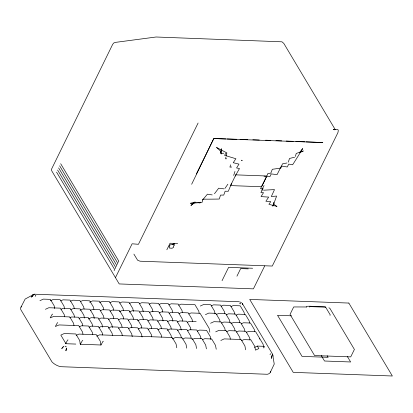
<?xml version="1.0" encoding="UTF-8"?>
<svg xmlns="http://www.w3.org/2000/svg" width="413" height="413" viewBox="0 0 413 413"><rect width="100%" height="100%" fill="white"/><g stroke="black" fill="none" stroke-linecap="round" stroke-linejoin="round"><path stroke-width="0.62" d="M306.647 307.179L306.663 306.307L309.549 306.219L325.423 306.802L325.413 307.675M226.216 155.887L226.882 152.929M225.942 157.064L225.534 158.824L226.758 158.747M295.388 156.475L296.229 153.471L303.333 150.941L299.451 152.779L302.693 148.541L301.542 150.466A390.553 257.944 -72.3 0 1 292.616 164.787L288.739 164.095L287.267 166.971L281.33 166.072A385.195 227.878 -82.2 0 1 277.061 174.637L271.238 173.914L269.859 176.738L264.015 176.165M288.331 162.139L289.508 158.453L294.65 157.214M231.456 183.687L228.301 191.276L225.131 191.209L223.748 195.081L220.537 195.081L219.277 199.03A385.236 239.375 16.7 0 1 202.964 199.149L202.034 202.458A388.772 259.746 9.3 0 1 191.906 203.181L190.383 203.268L194.931 202.54L190.914 205.483L194.647 202.045L196.418 202.365M191.658 184.26L213.789 138.546L225.952 138.933M20.97 307.179L25.152 299.048L33.861 294.345M114.127 270.623L114.664 269.529L56.56 172.128M115.16 268.527L115.697 267.433L57.593 170.032M116.192 266.431L116.729 265.332L58.625 167.931M117.225 264.33L117.762 263.236L59.658 165.835M118.257 262.234L118.794 261.135L60.69 163.739M115.454 277.644L132.114 243.794L138.438 244.3L198.111 123.017M196.34 173.992L213.789 138.546L322.806 142.547L306.11 141.865M166.842 249.777L170.058 243.236L177.683 243.52M222.044 280.695L228.601 267.366L252.632 268.249M236.938 276.189L240.676 268.589L248.28 268.868M264.702 265.915L253.412 288.863L119.212 283.938L51.816 170.967L51.336 169.562L112.656 44.377L113.709 43.019L115.304 42.4L156.104 37L281.976 41.816L283.803 43.396L335.294 129.708M270.329 372.325L274.242 364.06L272.595 354.235M309.533 307.091L309.776 306.601L325.65 307.184L330.245 314.882L330.002 315.367M264.057 185.53L261.666 190.295M235.188 176.103L239.478 168.561L236.572 167.962L238.977 164.126L233.242 162.701L235.9 158.716A385.236 169.857 34.5 0 1 224.553 155.278L226.412 152.65A393.336 130.962 41.7 0 1 218.704 148.608L216.51 147.431L220.294 150.833L221.28 154.039L221.327 148.737L220.738 153.471L223.81 153.202M103.415 341.262L103.049 341.246L100.963 345L80.349 344.241L82.435 340.493L82.801 340.503M227.873 184.203L224.899 188.462M270.226 354.266L269.952 354.395M39.937 300.679L43.324 299.115L50.345 299.373L54.175 305.79L54.692 308.542M50.334 300.778L53.158 299.477L60.179 299.73L64.01 306.152L64.526 308.903M60.732 300.881L62.993 299.833L70.009 300.091L73.839 306.513L74.257 308.712M45.43 309.296L48.822 307.731L60.396 308.155L64.227 314.577L64.64 316.776M70.561 301.242L72.822 300.194L79.843 300.452L83.674 306.874L84.087 309.074M60.948 309.301L63.21 308.258L70.225 308.516L74.056 314.938L74.469 317.138M80.396 301.598L82.657 300.556L89.678 300.814L93.508 307.236L93.921 309.435M70.778 309.662L73.039 308.619L80.06 308.878L83.891 315.3L84.407 318.051M89.662 302.223L92.491 300.917L99.507 301.175L103.338 307.597L103.751 309.796M80.045 310.287L82.874 308.981L89.895 309.239L93.725 315.656L94.241 318.413M99.497 302.584L102.321 301.278L109.342 301.536L113.172 307.959L113.585 310.158M69.792 317.762L71.485 316.977L78.506 317.236L82.337 323.658L82.75 325.857M90.447 310.385L92.703 309.342L99.724 309.6L103.555 316.017L103.968 318.222M109.894 302.683L112.155 301.64L119.176 301.898L123.002 308.315L123.42 310.519M79.059 318.382L81.32 317.339L88.341 317.597L92.171 324.019L92.584 326.218M100.276 310.746L102.538 309.704L109.559 309.962L113.389 316.379L113.802 318.583M119.724 303.044L121.985 302.001L129.006 302.259L132.836 308.676L133.353 311.428M88.325 319.006L91.154 317.7L98.17 317.958L102.001 324.375L102.517 327.132M110.111 311.108L112.372 310.065L119.388 310.318L123.219 316.74L123.637 318.944M129.558 303.405L131.819 302.362L138.84 302.621L142.671 309.038L143.187 311.789M79.275 326.807L81.537 325.764L88.558 326.022L92.388 332.439L92.801 334.644M98.722 319.104L100.984 318.062L108.005 318.32L111.835 324.737L112.351 327.488M119.378 311.727L122.202 310.421L129.223 310.679L133.053 317.101L133.466 319.301M139.393 303.767L141.654 302.724L148.67 302.977L152.5 309.399L152.913 311.603M89.11 327.168L91.366 326.125L98.387 326.384L102.218 332.801L102.63 335.005M108.557 319.466L110.818 318.423L117.839 318.681L121.665 325.098L122.083 327.303M76.147 335.387L78.971 334.086L96.405 334.726L100.235 341.143L100.963 345M129.212 312.089L132.036 310.782L139.057 311.041L142.888 317.463L143.301 319.662M149.222 304.128L151.483 303.08L158.504 303.338L162.335 309.76L162.748 311.96M98.939 327.53L101.2 326.482L108.221 326.74L112.052 333.162L112.465 335.361M118.386 319.827L120.648 318.784L127.669 319.037L131.499 325.459L131.912 327.664M139.609 312.187L141.865 311.144L148.886 311.402L152.717 317.824L153.13 320.023M159.057 304.489L161.318 303.441L168.339 303.7L172.164 310.122L172.582 312.321M108.206 328.149L111.035 326.843L118.051 327.101L121.881 333.523L122.3 335.723M128.221 320.189L130.482 319.141L137.503 319.399L141.334 325.821L141.747 328.02M96.756 336.146L99.585 334.84L172.226 337.504L176.057 343.926L176.785 347.777M149.439 312.548L151.7 311.505L158.721 311.763L162.552 318.186L163.068 320.937M168.886 304.846L171.147 303.803L178.168 304.061L181.999 310.483L182.412 312.682M118.603 328.247L120.864 327.204L127.885 327.463L131.716 333.885L132.232 336.636M137.488 320.808L140.317 319.502L147.333 319.76L151.163 326.182L151.576 328.381M159.273 312.909L161.535 311.867L168.55 312.125L172.381 318.542L172.902 321.299M178.721 305.207L180.982 304.164L194.936 304.675L198.767 311.097L199.18 313.297M128.438 328.609L130.699 327.566L137.72 327.824L141.551 334.246L142.067 336.998M147.885 320.906L150.146 319.863L157.167 320.121L160.998 326.544L161.411 328.743M169.103 313.271L171.364 312.228L178.385 312.486L182.216 318.903L182.629 321.108M138.272 328.97L140.534 327.927L147.549 328.185L151.38 334.607L151.793 336.807M157.72 321.268L159.981 320.225L167.002 320.483L170.827 326.905L171.245 329.104M178.937 313.632L181.199 312.589L188.22 312.847L192.05 319.264L192.463 321.469M148.102 329.331L150.363 328.289L157.384 328.547L161.215 334.964L161.628 337.168M200.3 306.043L203.692 304.479L210.707 304.737L214.538 311.154L215.054 313.906M167.554 321.629L169.81 320.586L176.831 320.844L180.662 327.261L181.178 330.018M188.772 313.994L191.033 312.951L200.068 313.281L209.107 328.309L209.835 332.16M157.936 329.693L160.198 328.65L167.219 328.908L171.044 335.325L171.462 337.529M211.26 305.883L213.521 304.84L220.542 305.093L224.373 311.516L224.786 313.72M177.383 321.99L179.645 320.947L186.666 321.206L190.496 327.623L190.909 329.827M167.203 330.312L170.027 329.011L177.048 329.269L180.879 335.686L181.292 337.891M221.094 306.245L223.356 305.197L230.371 305.455L234.202 311.877L234.62 314.076M187.218 322.352L189.479 321.309L196.165 321.551M205.431 314.649L208.823 313.08L215.844 313.338L219.67 319.76L220.088 321.959M177.6 330.415L179.861 329.373L186.882 329.626L190.713 336.048L191.126 338.252M230.924 306.606L233.185 305.558L240.206 305.816L244.037 312.238L244.45 314.438M216.391 314.484L218.653 313.441L225.674 313.699L229.504 320.121L229.917 322.321M187.435 330.777L189.696 329.729L196.712 329.987L200.542 336.409L200.955 338.608M172.335 338.918L175.164 337.612L182.179 337.87L186.01 344.292L186.738 348.144M226.226 314.845L228.487 313.803L235.508 314.061L239.339 320.483L239.752 322.682M210.563 323.25L213.955 321.686L220.976 321.944L224.806 328.361L225.219 330.565M197.264 331.138L199.525 330.09L206.546 330.348L210.377 336.771L210.893 339.522M182.732 339.016L184.993 337.973L192.014 338.232L195.845 344.654L196.567 348.505M236.06 315.207L238.322 314.164L245.337 314.422L249.168 320.839L249.581 323.043M221.528 323.09L223.789 322.047L230.805 322.305L234.636 328.722L235.049 330.927M191.999 339.641L194.828 338.335L201.849 338.593L205.674 345.015L206.402 348.866M230.795 323.709L233.619 322.408L240.64 322.667L244.47 329.084L244.883 331.288M215.694 331.856L219.086 330.292L226.107 330.545L229.938 336.967L230.351 339.171M202.396 339.739L204.657 338.696L211.678 338.954L215.509 345.371L216.231 349.228M241.192 323.813L243.453 322.77L250.474 323.023L254.3 329.445L254.718 331.649M226.66 331.696L228.921 330.648L235.942 330.906L239.767 337.328L240.185 339.527M236.494 332.057L238.75 331.009L245.771 331.267L249.602 337.689L250.015 339.889M220.831 340.462L224.218 338.892L241.073 339.512L244.904 345.934L245.627 349.785M246.324 332.413L248.585 331.371L255.606 331.629L259.245 337.731M241.626 340.658L243.887 339.615L250.903 339.873L254.733 346.29L255.461 350.147L258.848 348.577L257.356 346.079L254.532 347.385M35.859 295.631L35.368 295.749M242.302 303.462L242.369 304.376M286.994 162.98L282.415 163.878L280.933 168.014A385.236 227.413 20.7 0 1 272.327 169.284L270.789 173.166L267.929 173.46A148.923 96.528 -30.8 0 1 262.544 184.838L260.469 188.617L263.158 188.674L260.892 192.53L263.515 192.654L261.057 196.578A385.236 177.817 32.9 0 0 268.672 197.084L265.9 201.239L270.783 201.647L268.925 204.275A393.336 130.962 41.7 0 0 275.244 205.989L277.004 206.433L274.134 204.574L273.721 202.324L272.812 206.18L273.323 204.889A387.487 156.925 81.3 0 0 276.602 196.061L271.305 196.531A385.195 178.333 85.6 0 0 274.495 189.588L263.587 190.207M231.688 167.033L229.922 167.11A385.195 184.415 86.8 0 0 230.562 164.797M306.389 306.973L293.7 306.942L290.034 314.396L314.587 355.557L350.73 356.884L354.4 349.429L329.842 308.268L328.898 307.799M227.238 138.974L236.84 139.284M240.041 139.382L247.728 139.63M252.849 139.79L259.256 139.997M240.005 303.256L239.349 303.096M291.542 315.816L277.531 315.3L302.032 356.378L328.144 357.333L327.168 355.691M52.652 314.154L52.291 314.138L50.2 317.886L53.958 316.337L69.756 316.916L73.586 323.333L73.999 325.537M57.784 322.754L57.422 322.744L55.332 326.492L59.09 324.938L78.356 325.645M257.356 346.079L264.377 346.337L263.799 348.004L263.076 344.153L259.436 338.051L259.643 339.15M68.052 339.961L67.686 339.951L65.6 343.699L75.796 344.075M65.801 346.77L66.462 346.93M265.657 140.203L270.794 140.415M275.93 140.626L281.712 140.864M286.209 141.05L293.271 141.339M295.837 141.442L304.825 141.809M223.98 188.86L218.673 188.199A385.195 227.878 -82.2 0 1 214.476 193.728M212.215 194.91L207.403 194.182A385.195 232.674 -80.6 0 1 202.587 199.959M197.6 202.576L199.964 203A385.195 232.674 -80.6 0 0 200.713 202.133M239.401 301.743L34.186 294.201L32.679 295.016L34.362 294.206M334.866 129.832L333.203 129.439L337.963 129.615L338.299 130.714L337.891 132.712L272.275 266.049L140.043 261.202L137.632 260.242L133.889 254.109M240.216 302.042L241.528 302.77M240.81 303.906L240.361 303.452M65.001 346.12L65.45 346.574M347.359 356.496L350.627 361.974L324.515 361.014L321.247 355.536M270.572 354.101L270.489 353.657M78.723 325.661L82.554 332.078L82.967 334.282M80.07 343.177L80.711 344.256M65.961 343.714L60.83 335.108L64.222 333.544L75.796 333.967L79.621 340.389L80.349 344.241M35.239 295.925L35.322 296.369M273.024 356.223L272.699 354.411L242.183 303.287L242.317 304.324M21.528 306.42A9.979 5.374 26.2 0 0 20.784 309.611L51.961 361.876A9.979 5.374 26.2 0 0 60.623 366.687L267.345 374.271A9.979 5.374 26.2 0 0 270.613 371.432M174.405 243.376A1.353 0.878 -30.8 0 1 172.68 244.47M172.66 244.486A1.523 0.986 -30.8 0 1 174.374 243.391M234.961 171.426A385.195 190.352 88.1 0 1 233.675 175.411M169.201 246.876L169.196 246.974A4.011 2.597 -30.8 0 0 169.268 247.521L169.33 247.692A4.12 2.669 -30.8 0 0 169.444 247.934A1.156 0.749 -30.8 0 0 170.574 248.099A1.141 0.738 -30.8 0 1 171.24 248.125A1.11 0.718 -30.8 0 0 172.371 248.115A4.837 3.139 -30.8 0 0 173.796 247.015L173.393 246.432A1.399 0.909 -30.8 0 1 173.93 245.436L174.653 245.023A2.122 1.378 -30.8 0 0 172.675 244.677A2.08 1.347 -30.8 0 0 170.326 244.863L169.975 245.167A2.524 1.637 -30.8 0 0 169.289 246.194L169.237 246.37A2.55 1.652 -30.8 0 0 169.201 246.876M271.671 355.83L271.511 358.303L271.671 355.83M66.416 348.298L65.93 350.756L66.416 348.298M235.813 174.864L230.562 185.592L261.506 186.728L266.762 175.995L235.813 174.864M241.584 160.223L242.132 160.487L241.584 160.223M63.452 346.579L61.816 348.474L63.452 346.579M33.112 295.615L31.166 297.097L33.133 295.62M348.835 303.059L249.71 299.42L293.225 372.366L392.35 376L348.835 303.059"/></g></svg>
